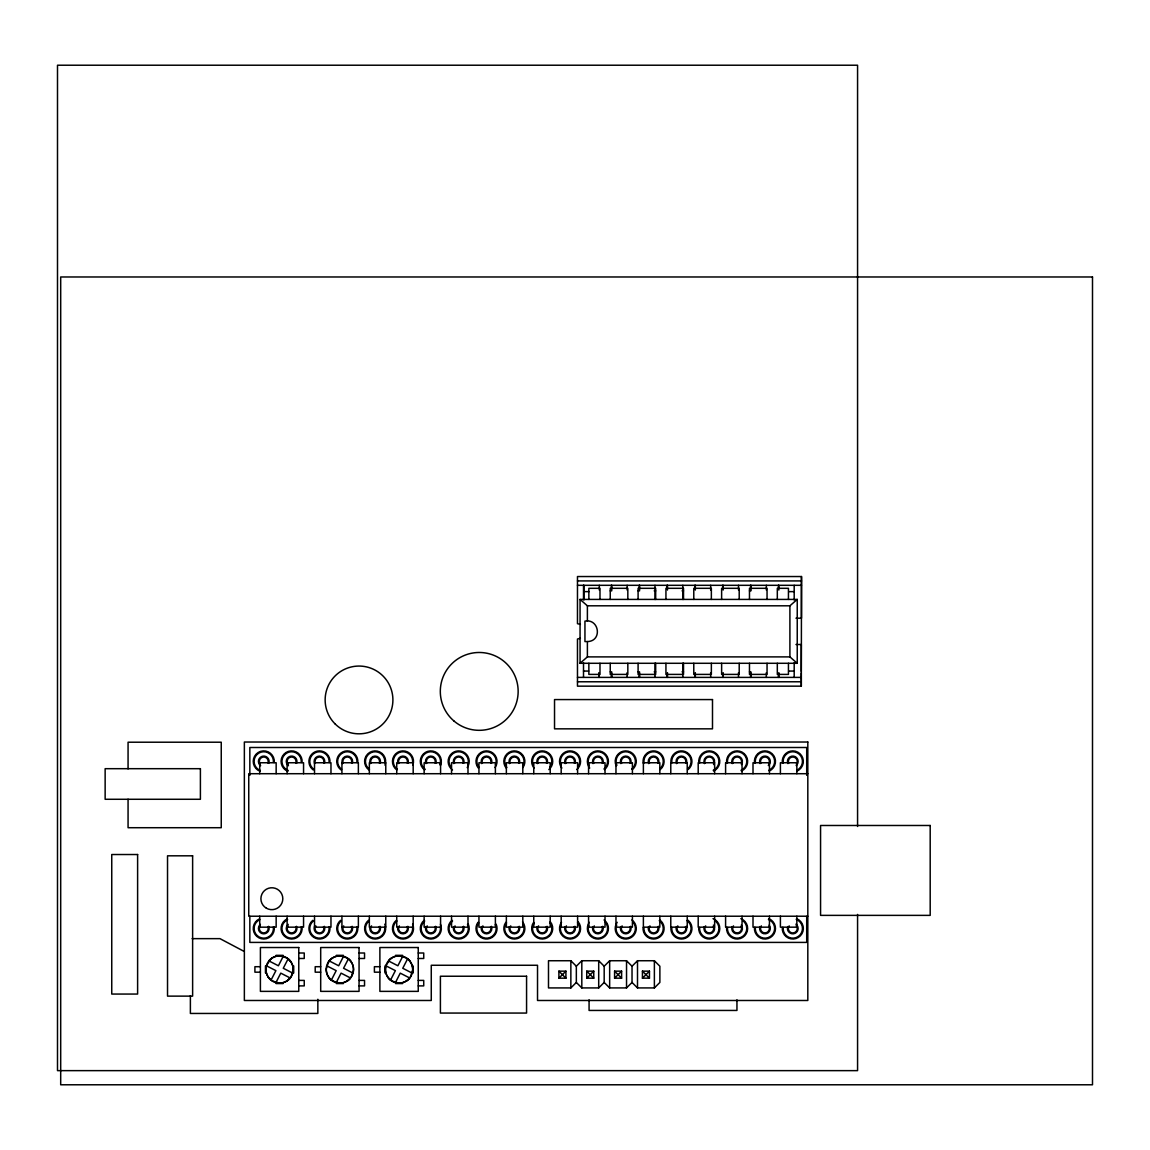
<?xml version="1.0" encoding="UTF-8"?>
<svg xmlns="http://www.w3.org/2000/svg" width="1150" height="1150" viewBox="0 0 1150 1150"><rect width="100%" height="100%" fill="white"/><g stroke="black" fill="none" stroke-linecap="round" stroke-linejoin="round"><path stroke-width="1.5" d="M801.262 671.37L801.306 644.503L795.973 644.503M580.405 624.407L577.473 623.674L577.473 576.538L801.492 576.538L801.306 686.162L577.473 686.162L577.473 639.026L580.405 638.293M328.411 962.176L326.298 968.889A13.599 13.599 0 0 0 329.877 978.664L332.594 980.936L339.308 983.049A13.599 13.599 0 0 0 349.082 979.469L351.354 976.753L353.467 970.039A13.599 13.599 0 0 0 349.887 960.264L347.171 957.993L340.457 955.88A13.599 13.599 0 0 0 328.411 962.176L330.683 959.445M271.127 979.958L275.899 970.643L266.541 965.856M283.202 956.412L278.401 965.77L269.1 960.997M275.971 982.517L280.772 973.144L290.088 977.917M288.046 958.971L283.274 968.271L292.632 973.072M331.416 979.958L336.188 970.643L326.83 965.856M343.491 956.412L338.689 965.77L329.389 960.997M336.274 982.517L341.076 973.144L350.376 977.917M348.335 958.971L343.562 968.271L352.935 973.072M390.612 979.958L395.384 970.643L386.026 965.856M402.687 956.412L397.886 965.77L388.585 960.997M395.471 982.517L400.257 973.144L409.573 977.917M407.531 958.971L402.759 968.271L412.131 973.072M558.9 978.176L565.915 971.161L558.9 971.161L558.9 978.176L565.915 978.176L565.915 971.161M576.337 966.23L570.86 960.739L548.492 960.739L548.492 987.922L570.86 987.922L576.337 982.445L576.337 966.23L581.814 960.739L598.704 960.739L604.181 966.23L604.181 982.445L609.658 987.922L626.534 987.922L632.026 982.445L632.026 966.23L637.503 960.739L654.379 960.739L659.87 966.23L659.87 982.445L654.379 987.922L637.503 987.922L632.026 982.445M586.744 978.176L593.759 971.161L586.744 971.161L586.744 978.176L593.759 978.176L593.759 971.161M604.181 966.23L609.658 960.739L626.534 960.739L632.026 966.23M576.337 982.445L581.814 987.922L598.704 987.922L604.181 982.445M614.589 978.176L621.604 971.161L614.589 971.161L614.589 978.176L621.604 978.176L621.604 971.161M642.433 978.176L649.448 971.161L642.433 971.161L642.433 978.176L649.448 978.176L649.448 971.161M269.143 960.581L271.803 958.18M287.371 980.734L290.016 978.334M329.432 960.581L332.091 958.18M347.659 980.734L350.319 978.334M388.628 960.581L391.287 958.18M406.856 980.734L409.501 978.334M580.06 663.291L587.391 656.894L789.906 656.894L797.238 663.291L797.238 599.423L580.06 599.423L580.06 663.291L797.238 663.291M580.06 599.423L587.391 605.806L789.906 605.806L797.238 599.423M587.391 641.571C602.514 641.326 599.409 618.398 584.947 621.129L584.947 641.571L587.391 641.571L587.391 656.894M577.473 580.923L801.492 580.923M577.473 585.307L801.492 585.307M610.247 590.87L611.714 590.87M638.092 590.87L639.558 590.87M654.206 590.87L655.673 590.87M682.051 590.87L683.517 590.87M749.469 590.87L750.936 590.87M583.941 591.632L589.059 591.632M789.087 591.632L794.19 591.632M795.973 618.197L801.492 618.197L801.492 576.538M583.51 671.068L588.628 671.068M789.087 671.068L794.19 671.068M610.247 671.844L611.714 671.844M638.092 671.844L639.558 671.844M654.206 671.844L655.673 671.844M682.051 671.844L683.517 671.844M749.469 671.844L750.936 671.844M577.473 677.393L801.306 677.393M577.473 681.777L801.306 681.777M807.818 773.706L248.745 773.706L248.745 916.219L807.818 916.219M192.122 938.644L219.981 938.644L243.656 951.165M298.756 953.005L304.247 953.005L304.247 958.482L298.756 958.482M359.059 953.005L364.536 953.005L364.536 958.482L359.059 958.482M418.241 953.005L423.732 953.005L423.732 958.482L418.241 958.482M276.058 955.334L283.116 955.334M336.346 955.334L343.404 955.334M395.543 955.334L402.601 955.334M260.389 966.704L254.912 966.704L254.912 972.181L260.389 972.181M320.692 966.704L315.201 966.704L315.201 972.181L320.692 972.181M379.874 966.704L374.397 966.704L374.397 972.181L379.874 972.181M298.756 980.404L304.247 980.404L304.247 985.895L298.756 985.895M359.059 980.404L364.536 980.404L364.536 985.895L359.059 985.895M418.241 980.404L423.732 980.404L423.732 985.895L418.241 985.895M276.058 983.566L283.116 983.566M336.346 983.566L343.404 983.566M395.543 983.566L402.601 983.566M642.433 971.161L649.448 978.176M614.589 971.161L621.604 978.176M586.744 971.161L593.759 978.176M558.9 971.161L565.915 978.176M407.948 959.014L410.349 961.673M387.794 977.241L390.195 979.886M348.752 959.014L351.152 961.673M328.598 977.241L330.999 979.886M288.463 959.014L290.864 961.673M268.309 977.241L270.71 979.886M801.262 673.009L801.306 686.162M857.569 826.462L857.569 65.219L57.5 65.219L57.5 1070.636L857.569 1070.636L857.569 914.437M806.711 775.344L806.711 747.5L249.838 747.5L249.838 775.344M806.711 916.306L806.711 942.411L249.838 942.411L249.838 916.306M796.849 773.706L796.849 762.752L780.404 762.752L780.404 773.706M796.849 916.219L796.849 927.173L780.404 927.173L780.404 916.219M794.19 585.307L794.19 599.984M794.19 662.716L794.19 677.393M789.906 605.806L789.906 656.894M788.44 599.423L788.44 588.311L777.314 588.311L777.314 599.423M788.44 663.291L788.44 674.403L777.314 674.403L777.314 663.291M778.852 585.307L778.852 590.051M778.852 672.649L778.852 677.393M778.406 585.307L778.406 588.857M778.406 673.857L778.406 677.393M769.451 773.706L769.451 762.752L753.006 762.752L753.006 773.706M769.451 916.219L769.451 927.173L753.006 927.173L753.006 916.219M767.05 599.423L767.05 588.311L749.469 588.311L749.469 599.423M767.05 663.291L767.05 674.403L749.469 674.403L749.469 663.291M766.346 585.307L766.346 590.051M766.346 672.649L766.346 677.393M751.008 585.307L751.008 590.051M751.008 672.649L751.008 677.393M750.562 585.307L750.562 588.857M750.562 673.857L750.562 677.393M742.038 773.706L742.038 762.752L725.592 762.752L725.592 773.706M742.038 916.219L742.038 927.173L725.592 927.173L725.592 916.219M739.206 599.423L739.206 588.311L721.625 588.311L721.625 599.423M739.206 663.291L739.206 674.403L721.625 674.403L721.625 663.291M738.516 585.307L738.516 590.051M738.516 672.649L738.516 677.393M736.949 999.824L736.949 1010.447L589.073 1010.447L589.073 999.824M723.163 585.307L723.163 590.051M723.163 672.649L723.163 677.393M722.717 585.307L722.717 588.857M722.717 673.857L722.717 677.393M714.639 773.706L714.639 762.752L698.194 762.752L698.194 773.706M714.639 916.219L714.639 927.173L698.194 927.173L698.194 916.219M711.361 599.423L711.361 588.311L693.781 588.311L693.781 599.423M711.361 663.291L711.361 674.403L693.781 674.403L693.781 663.291M710.671 585.307L710.671 590.051M710.671 672.649L710.671 677.393M695.319 585.307L695.319 590.051M695.319 672.649L695.319 677.393M694.873 585.307L694.873 588.857M694.873 673.857L694.873 677.393M687.226 773.706L687.226 762.752L670.781 762.752L670.781 773.706M687.226 916.219L687.226 927.173L670.781 927.173L670.781 916.219M683.517 599.423L683.517 588.311L665.936 588.311L665.936 599.423M683.517 663.291L683.517 674.403L665.936 674.403L665.936 663.291M682.827 585.307L682.827 599.481M682.827 663.234L682.827 677.393M667.474 585.307L667.474 590.051M667.474 672.649L667.474 677.393M667.043 585.307L667.043 588.857M667.043 673.857L667.043 677.393M659.827 773.706L659.827 762.752L643.382 762.752L643.382 773.706M659.827 916.219L659.827 927.173L643.382 927.173L643.382 916.219M655.673 599.423L655.673 588.311L638.092 588.311L638.092 599.423M655.673 663.291L655.673 674.403L638.092 674.403L638.092 663.291M654.982 585.307L654.982 599.481M654.982 663.234L654.982 677.393M654.379 960.739L654.379 987.922M639.63 585.307L639.63 590.051M639.63 672.649L639.63 677.393M639.199 585.307L639.199 588.857M639.199 673.857L639.199 677.393M637.503 960.739L637.503 987.922M632.414 773.706L632.414 762.752L615.969 762.752L615.969 773.706M632.414 916.219L632.414 927.173L615.969 927.173L615.969 916.219M627.828 599.423L627.828 588.311L610.247 588.311L610.247 599.423M627.828 663.291L627.828 674.403L610.247 674.403L610.247 663.291M627.138 585.307L627.138 590.051M627.138 672.649L627.138 677.393M626.534 960.739L626.534 987.922M611.786 585.307L611.786 590.051M611.786 672.649L611.786 677.393M611.354 585.307L611.354 588.857M611.354 673.857L611.354 677.393M609.658 960.739L609.658 987.922M605.015 773.706L605.015 762.752L588.57 762.752L588.57 773.706M605.015 916.219L605.015 927.173L588.57 927.173L588.57 916.219M599.984 599.423L599.984 588.311L588.857 588.311L588.857 599.423M599.984 663.291L599.984 674.403L588.857 674.403L588.857 663.291M599.294 585.307L599.294 590.051M599.294 673.857L599.294 677.393M598.848 672.649L598.848 677.393M598.704 960.739L598.704 987.922M587.391 605.806L587.391 621.129M583.941 585.307L583.941 599.984M583.51 585.307L583.51 599.481M583.51 662.716L583.51 677.393M581.814 960.739L581.814 987.922M577.602 773.706L577.602 762.752L561.171 762.752L561.171 773.706M577.602 916.219L577.602 927.173L561.171 927.173L561.171 916.219M570.86 960.739L570.86 987.922M550.203 773.706L550.203 762.752L533.758 762.752L533.758 773.706M550.203 916.219L550.203 927.173L533.758 927.173L533.758 916.219M522.804 773.706L522.804 762.752L506.359 762.752L506.359 773.706M522.804 916.219L522.804 927.173L506.359 927.173L506.359 916.219M495.391 773.706L495.391 762.752L478.946 762.752L478.946 773.706M495.391 916.219L495.391 927.173L478.946 927.173L478.946 916.219M467.993 773.706L467.993 762.752L451.548 762.752L451.548 773.706M467.993 916.219L467.993 927.173L451.548 927.173L451.548 916.219M440.579 773.706L440.579 762.752L424.134 762.752L424.134 773.706M440.579 916.219L440.579 927.173L424.134 927.173L424.134 916.219M413.181 773.706L413.181 762.752L396.736 762.752L396.736 773.706M413.181 916.219L413.181 927.173L396.736 927.173L396.736 916.219M413.181 965.928L413.181 972.986M385.768 773.706L385.768 762.752L369.337 762.752L369.337 773.706M385.768 916.219L385.768 927.173L369.337 927.173L369.337 916.219M384.948 965.928L384.948 972.986M358.369 773.706L358.369 762.752L341.924 762.752L341.924 773.706M358.369 916.219L358.369 927.173L341.924 927.173L341.924 916.219M330.97 773.706L330.97 762.752L314.525 762.752L314.525 773.706M330.97 916.219L330.97 927.173L314.525 927.173L314.525 916.219M317.846 999.278L317.846 1013.452L190.382 1013.452L190.382 995.641M303.557 773.706L303.557 762.752L287.112 762.752L287.112 773.706M303.557 916.219L303.557 927.173L287.112 927.173L287.112 916.219M293.696 965.928L293.696 972.986M276.158 773.706L276.158 762.752L259.713 762.752L259.713 773.706M276.158 916.219L276.158 927.173L259.713 927.173L259.713 916.219M265.463 965.928L265.463 972.986M128.067 768.919L128.067 742.21L221.246 742.21L221.246 827.712L128.067 827.712L128.067 799.207M783.236 762.967A9.689 9.689 0 0 1 790.438 752.028A9.689 9.689 0 0 1 801.938 758.253A9.689 9.689 0 0 1 796.749 770.27M648.715 763.6A5.333 5.333 0 0 1 653.43 756.096A5.333 5.333 0 0 1 658.562 763.327M313.777 769.278A9.689 9.689 0 0 1 315.502 752.589A9.689 9.689 0 0 1 329.087 762.421M788.727 763.241A4.456 4.456 0 0 1 793.256 757.002A4.456 4.456 0 0 1 796.404 764.046M313.274 769.968A10.537 10.537 0 0 1 315.143 751.812A10.537 10.537 0 0 1 329.935 762.508M787.923 763.6A5.333 5.333 0 0 1 790.194 756.772A5.333 5.333 0 0 1 797.209 758.439A5.333 5.333 0 0 1 796.159 765.569M315.387 763.241A4.456 4.456 0 0 1 319.326 756.973A4.456 4.456 0 0 1 323.61 763.011M451.159 767.539A9.689 9.689 0 0 1 457.139 751.87A9.689 9.689 0 0 1 467.719 764.879M426.765 763.241A4.456 4.456 0 0 1 430.704 756.973A4.456 4.456 0 0 1 434.988 763.011M425.155 769.278A9.689 9.689 0 0 1 422.51 756.456A9.689 9.689 0 0 1 435.059 752.718A9.689 9.689 0 0 1 439.875 764.879M561.2 765.383A9.689 9.689 0 0 1 571.033 751.798A9.689 9.689 0 0 1 577.889 767.107M593.817 763.241A4.456 4.456 0 0 1 597.77 756.973A4.456 4.456 0 0 1 602.054 763.011M561.876 768.071A10.537 10.537 0 0 1 563.399 753.25A10.537 10.537 0 0 1 578.22 754.788A10.537 10.537 0 0 1 576.696 769.594M506.187 768.071A10.537 10.537 0 0 1 507.021 753.868A10.537 10.537 0 0 1 521.252 753.466A10.537 10.537 0 0 1 522.891 767.596M478.342 768.071A10.537 10.537 0 0 1 479.176 753.868A10.537 10.537 0 0 1 493.408 753.466A10.537 10.537 0 0 1 495.046 767.596M424.652 769.968A10.537 10.537 0 0 1 421.791 756.024A10.537 10.537 0 0 1 435.433 751.956A10.537 10.537 0 0 1 440.666 765.181M341.119 769.968A10.537 10.537 0 0 1 342.988 751.812A10.537 10.537 0 0 1 357.779 762.508M260.015 771.262A10.537 10.537 0 0 1 253.632 758.54A10.537 10.537 0 0 1 265.751 751.079A10.537 10.537 0 0 1 274.246 762.508M288.161 770.471A9.689 9.689 0 0 1 282.296 758.77A9.689 9.689 0 0 1 293.437 751.913A9.689 9.689 0 0 1 301.243 762.421M314.582 763.6A5.333 5.333 0 0 1 319.298 756.096A5.333 5.333 0 0 1 324.429 763.327M288.147 764.232A4.456 4.456 0 0 1 290.907 757.031A4.456 4.456 0 0 1 295.766 763.011M425.96 763.6A5.333 5.333 0 0 1 430.675 756.096A5.333 5.333 0 0 1 435.807 763.327M260.303 764.232A4.456 4.456 0 0 1 263.062 757.031A4.456 4.456 0 0 1 267.936 763.011M287.859 771.262A10.537 10.537 0 0 1 281.477 758.54A10.537 10.537 0 0 1 293.595 751.079A10.537 10.537 0 0 1 302.091 762.508M368.963 769.968A10.537 10.537 0 0 1 366.103 756.024A10.537 10.537 0 0 1 379.744 751.956A10.537 10.537 0 0 1 384.977 765.181M396.808 769.968A10.537 10.537 0 0 1 393.947 756.024A10.537 10.537 0 0 1 407.589 751.956A10.537 10.537 0 0 1 412.821 765.181M452.496 769.968A10.537 10.537 0 0 1 450.139 755.248A10.537 10.537 0 0 1 464.844 752.891A10.537 10.537 0 0 1 467.202 767.596M324.314 926.311A5.333 5.333 0 0 1 319.599 933.814A5.333 5.333 0 0 1 314.467 926.584M323.524 926.67A4.456 4.456 0 0 1 318.996 932.923A4.456 4.456 0 0 1 315.848 925.879M296.47 926.311A5.333 5.333 0 0 1 294.199 933.139A5.333 5.333 0 0 1 287.198 931.471A5.333 5.333 0 0 1 288.248 924.356M295.679 926.67A4.456 4.456 0 0 1 291.151 932.923A4.456 4.456 0 0 1 288.003 925.879M274.174 926.814A10.537 10.537 0 0 1 266.34 938.702A10.537 10.537 0 0 1 253.819 931.931A10.537 10.537 0 0 1 259.469 918.879M273.326 926.958A9.689 9.689 0 0 1 266.124 937.883A9.689 9.689 0 0 1 254.61 931.658A9.689 9.689 0 0 1 259.814 919.641M268.626 926.311A5.333 5.333 0 0 1 266.354 933.139A5.333 5.333 0 0 1 259.354 931.471A5.333 5.333 0 0 1 260.403 924.356M440.393 926.958A9.689 9.689 0 0 1 427.369 937.538A9.689 9.689 0 0 1 424.724 920.977M435.692 926.311A5.333 5.333 0 0 1 430.977 933.814A5.333 5.333 0 0 1 425.845 926.584M522.531 921.84A10.537 10.537 0 0 1 521.683 936.057A10.537 10.537 0 0 1 507.466 936.445A10.537 10.537 0 0 1 505.827 922.314M523.192 924.528A9.689 9.689 0 0 1 513.36 938.127A9.689 9.689 0 0 1 506.518 922.803M519.225 926.311A5.333 5.333 0 0 1 514.51 933.814A5.333 5.333 0 0 1 509.378 926.584M518.42 926.67A4.456 4.456 0 0 1 513.906 932.923A4.456 4.456 0 0 1 510.744 925.879M629.798 926.67A4.456 4.456 0 0 1 625.269 932.923A4.456 4.456 0 0 1 622.121 925.879M630.602 926.311A5.333 5.333 0 0 1 625.887 933.814A5.333 5.333 0 0 1 620.756 926.584M534.031 768.071A10.537 10.537 0 0 1 535.555 753.25A10.537 10.537 0 0 1 550.376 754.788A10.537 10.537 0 0 1 548.852 769.594M643.181 763.097A10.537 10.537 0 0 1 657.326 751.583A10.537 10.537 0 0 1 660.215 769.594M616.113 765.727A10.537 10.537 0 0 1 620.612 752.229A10.537 10.537 0 0 1 634.455 755.521A10.537 10.537 0 0 1 632.371 769.594M726.699 763.097A10.537 10.537 0 0 1 734.534 751.209A10.537 10.537 0 0 1 747.054 757.979A10.537 10.537 0 0 1 741.405 771.046M546.264 926.67A4.456 4.456 0 0 1 541.751 932.923A4.456 4.456 0 0 1 538.588 925.879M547.069 926.311A5.333 5.333 0 0 1 542.354 933.814A5.333 5.333 0 0 1 537.223 926.584M633.247 922.372A9.689 9.689 0 0 1 627.268 938.055A9.689 9.689 0 0 1 616.688 925.031M577.559 922.372A9.689 9.689 0 0 1 571.579 938.055A9.689 9.689 0 0 1 560.999 925.031M605.403 922.372A9.689 9.689 0 0 1 599.423 938.055A9.689 9.689 0 0 1 588.843 925.031M768.401 919.439A9.689 9.689 0 0 1 774.266 931.141A9.689 9.689 0 0 1 763.126 937.997A9.689 9.689 0 0 1 755.32 927.489M769.091 925.132A5.333 5.333 0 0 1 765.799 933.757A5.333 5.333 0 0 1 759.963 926.584M769.019 926.67A4.456 4.456 0 0 1 764.491 932.923A4.456 4.456 0 0 1 761.343 925.879M356.859 926.958A9.689 9.689 0 0 1 343.85 937.538A9.689 9.689 0 0 1 341.191 920.977M352.159 926.311A5.333 5.333 0 0 1 347.444 933.814A5.333 5.333 0 0 1 342.312 926.584M351.368 926.67A4.456 4.456 0 0 1 346.84 932.923A4.456 4.456 0 0 1 343.692 925.879M384.704 926.958A9.689 9.689 0 0 1 371.68 937.538A9.689 9.689 0 0 1 369.035 920.977M380.003 926.311A5.333 5.333 0 0 1 375.288 933.814A5.333 5.333 0 0 1 370.156 926.584M379.213 926.67A4.456 4.456 0 0 1 374.684 932.923A4.456 4.456 0 0 1 371.536 925.879M329.015 926.958A9.689 9.689 0 0 1 316.006 937.538A9.689 9.689 0 0 1 313.346 920.977M329.849 926.814A10.537 10.537 0 0 1 315.704 938.328A10.537 10.537 0 0 1 312.814 920.316M796.548 918.649A10.537 10.537 0 0 1 802.93 931.371A10.537 10.537 0 0 1 790.798 938.831A10.537 10.537 0 0 1 782.316 927.403M796.246 919.439A9.689 9.689 0 0 1 802.111 931.141A9.689 9.689 0 0 1 790.97 937.997A9.689 9.689 0 0 1 783.164 927.489M795.915 924.169A5.333 5.333 0 0 1 797.367 931.227A5.333 5.333 0 0 1 790.467 933.283A5.333 5.333 0 0 1 787.807 926.584M796.246 925.678A4.456 4.456 0 0 1 795.901 931.687A4.456 4.456 0 0 1 789.878 931.859A4.456 4.456 0 0 1 789.188 925.879M267.835 926.67A4.456 4.456 0 0 1 263.307 932.923A4.456 4.456 0 0 1 260.159 925.879M302.004 926.814A10.537 10.537 0 0 1 294.184 938.702A10.537 10.537 0 0 1 281.649 931.931A10.537 10.537 0 0 1 287.313 918.879M384.761 924.183A10.537 10.537 0 0 1 380.262 937.696A10.537 10.537 0 0 1 366.419 934.389A10.537 10.537 0 0 1 368.489 920.316M412.606 924.183A10.537 10.537 0 0 1 408.106 937.696A10.537 10.537 0 0 1 394.263 934.389A10.537 10.537 0 0 1 396.333 920.316M468.28 924.183A10.537 10.537 0 0 1 463.795 937.696A10.537 10.537 0 0 1 449.952 934.389A10.537 10.537 0 0 1 452.022 920.316M550.376 921.84A10.537 10.537 0 0 1 549.527 936.057A10.537 10.537 0 0 1 535.311 936.445A10.537 10.537 0 0 1 533.672 922.314M659.755 919.957A10.537 10.537 0 0 1 657.872 938.098A10.537 10.537 0 0 1 643.094 927.403M631.911 919.957A10.537 10.537 0 0 1 634.268 934.663A10.537 10.537 0 0 1 619.562 937.02A10.537 10.537 0 0 1 617.191 922.314M687.599 919.957A10.537 10.537 0 0 1 685.716 938.098A10.537 10.537 0 0 1 670.939 927.403M740.859 918.649A10.537 10.537 0 0 1 747.241 931.371A10.537 10.537 0 0 1 735.109 938.831A10.537 10.537 0 0 1 726.628 927.403M768.703 918.649A10.537 10.537 0 0 1 775.086 931.371A10.537 10.537 0 0 1 762.953 938.831A10.537 10.537 0 0 1 754.472 927.403M713.014 918.649A10.537 10.537 0 0 1 719.397 931.371A10.537 10.537 0 0 1 707.279 938.831A10.537 10.537 0 0 1 698.783 927.403M604.066 919.957A10.537 10.537 0 0 1 606.424 934.663A10.537 10.537 0 0 1 591.718 937.02A10.537 10.537 0 0 1 589.361 922.314M578.22 921.84A10.537 10.537 0 0 1 577.372 936.057A10.537 10.537 0 0 1 563.155 936.445A10.537 10.537 0 0 1 561.516 922.314M496.124 924.183A10.537 10.537 0 0 1 485.429 938.961A10.537 10.537 0 0 1 477.983 922.314M440.45 924.183A10.537 10.537 0 0 1 435.951 937.696A10.537 10.537 0 0 1 422.107 934.389A10.537 10.537 0 0 1 424.177 920.316M357.693 926.814A10.537 10.537 0 0 1 343.534 938.328A10.537 10.537 0 0 1 340.644 920.316M301.171 926.958A9.689 9.689 0 0 1 293.969 937.883A9.689 9.689 0 0 1 282.454 931.658A9.689 9.689 0 0 1 287.658 919.641M782.388 763.097A10.537 10.537 0 0 1 790.223 751.209A10.537 10.537 0 0 1 802.743 757.979A10.537 10.537 0 0 1 797.094 771.046M671.859 762.967A9.689 9.689 0 0 1 684.868 752.373A9.689 9.689 0 0 1 687.527 768.947M671.011 763.097A10.537 10.537 0 0 1 685.17 751.583A10.537 10.537 0 0 1 688.059 769.594M644.014 762.967A9.689 9.689 0 0 1 657.024 752.373A9.689 9.689 0 0 1 659.683 768.947M342.427 763.6A5.333 5.333 0 0 1 347.142 756.096A5.333 5.333 0 0 1 352.274 763.327M343.232 763.241A4.456 4.456 0 0 1 347.171 756.973A4.456 4.456 0 0 1 351.454 763.011M699.703 762.967A9.689 9.689 0 0 1 706.905 752.028A9.689 9.689 0 0 1 718.419 758.253A9.689 9.689 0 0 1 713.216 770.27M704.404 763.6A5.333 5.333 0 0 1 709.809 756.125A5.333 5.333 0 0 1 713.575 764.549M705.194 763.241A4.456 4.456 0 0 1 709.133 756.973A4.456 4.456 0 0 1 713.431 763.011M727.548 762.967A9.689 9.689 0 0 1 734.749 752.028A9.689 9.689 0 0 1 746.264 758.253A9.689 9.689 0 0 1 741.06 770.27M732.234 763.6A5.333 5.333 0 0 1 737.653 756.125A5.333 5.333 0 0 1 741.419 764.549M733.039 763.241A4.456 4.456 0 0 1 736.977 756.973A4.456 4.456 0 0 1 741.276 763.011M687.096 920.647A9.689 9.689 0 0 1 685.371 937.322A9.689 9.689 0 0 1 671.787 927.489M686.291 926.311A5.333 5.333 0 0 1 681.562 933.814A5.333 5.333 0 0 1 676.444 926.584M685.486 926.67A4.456 4.456 0 0 1 680.958 932.923A4.456 4.456 0 0 1 677.81 925.879M538.128 763.241A4.456 4.456 0 0 1 542.081 756.973A4.456 4.456 0 0 1 546.365 763.011M397.311 769.278A9.689 9.689 0 0 1 399.021 752.589A9.689 9.689 0 0 1 412.62 762.421M398.116 763.6A5.333 5.333 0 0 1 402.831 756.096A5.333 5.333 0 0 1 407.963 763.327M398.921 763.241A4.456 4.456 0 0 1 402.859 756.973A4.456 4.456 0 0 1 407.143 763.011M616.889 765.383A9.689 9.689 0 0 1 621.014 752.962A9.689 9.689 0 0 1 633.751 755.996A9.689 9.689 0 0 1 631.839 768.947M620.871 763.6A5.333 5.333 0 0 1 625.586 756.096A5.333 5.333 0 0 1 630.717 763.327M621.661 763.241A4.456 4.456 0 0 1 625.6 756.973A4.456 4.456 0 0 1 629.898 763.011M370.271 763.6A5.333 5.333 0 0 1 374.986 756.096A5.333 5.333 0 0 1 380.118 763.327M369.466 769.278A9.689 9.689 0 0 1 371.177 752.589A9.689 9.689 0 0 1 384.776 762.421M371.076 763.241A4.456 4.456 0 0 1 375.015 756.973A4.456 4.456 0 0 1 379.299 763.011M288.478 765.742A5.333 5.333 0 0 1 287.04 758.684A5.333 5.333 0 0 1 293.94 756.628A5.333 5.333 0 0 1 296.585 763.327M565.182 763.6A5.333 5.333 0 0 1 569.897 756.096A5.333 5.333 0 0 1 575.029 763.327M260.317 770.471A9.689 9.689 0 0 1 254.452 758.77A9.689 9.689 0 0 1 265.592 751.913A9.689 9.689 0 0 1 273.398 762.421M260.647 765.742A5.333 5.333 0 0 1 259.196 758.684A5.333 5.333 0 0 1 266.096 756.628A5.333 5.333 0 0 1 268.741 763.327M482.454 763.241A4.456 4.456 0 0 1 486.393 756.973A4.456 4.456 0 0 1 490.676 763.011M481.649 763.6A5.333 5.333 0 0 1 486.364 756.096A5.333 5.333 0 0 1 491.496 763.327M479.004 767.539A9.689 9.689 0 0 1 484.984 751.87A9.689 9.689 0 0 1 495.564 764.879M510.284 763.241A4.456 4.456 0 0 1 514.237 756.973A4.456 4.456 0 0 1 518.521 763.011M509.493 763.6A5.333 5.333 0 0 1 514.208 756.096A5.333 5.333 0 0 1 519.34 763.327M506.848 767.539A9.689 9.689 0 0 1 512.828 751.87A9.689 9.689 0 0 1 523.408 764.879M754.544 763.097A10.537 10.537 0 0 1 762.378 751.209A10.537 10.537 0 0 1 774.899 757.979A10.537 10.537 0 0 1 769.249 771.046M698.855 763.097A10.537 10.537 0 0 1 706.689 751.209A10.537 10.537 0 0 1 719.21 757.979A10.537 10.537 0 0 1 713.561 771.046M589.72 768.071A10.537 10.537 0 0 1 591.244 753.25A10.537 10.537 0 0 1 606.064 754.788A10.537 10.537 0 0 1 604.541 769.594M677.35 763.241A4.456 4.456 0 0 1 681.289 756.973A4.456 4.456 0 0 1 685.587 763.011M676.559 763.6A5.333 5.333 0 0 1 681.274 756.096A5.333 5.333 0 0 1 686.406 763.327M453.804 763.6A5.333 5.333 0 0 1 458.519 756.096A5.333 5.333 0 0 1 463.651 763.327M454.609 763.241A4.456 4.456 0 0 1 458.548 756.973A4.456 4.456 0 0 1 462.832 763.011M341.622 769.278A9.689 9.689 0 0 1 343.347 752.589A9.689 9.689 0 0 1 356.931 762.421M589.044 765.383A9.689 9.689 0 0 1 593.17 752.962A9.689 9.689 0 0 1 605.906 755.996A9.689 9.689 0 0 1 603.994 768.947M755.392 762.967A9.689 9.689 0 0 1 762.594 752.028A9.689 9.689 0 0 1 774.108 758.253A9.689 9.689 0 0 1 768.904 770.27M760.078 763.6A5.333 5.333 0 0 1 762.349 756.772A5.333 5.333 0 0 1 769.364 758.439A5.333 5.333 0 0 1 768.315 765.569M760.883 763.241A4.456 4.456 0 0 1 765.411 757.002A4.456 4.456 0 0 1 768.559 764.046M565.973 763.241A4.456 4.456 0 0 1 569.926 756.973A4.456 4.456 0 0 1 574.209 763.011M649.506 763.241A4.456 4.456 0 0 1 653.444 756.973A4.456 4.456 0 0 1 657.742 763.011M533.356 765.383A9.689 9.689 0 0 1 543.202 751.798A9.689 9.689 0 0 1 550.045 767.107M537.337 763.6A5.333 5.333 0 0 1 542.053 756.096A5.333 5.333 0 0 1 547.184 763.327M602.758 926.311A5.333 5.333 0 0 1 598.043 933.814A5.333 5.333 0 0 1 592.911 926.584M601.953 926.67A4.456 4.456 0 0 1 597.425 932.923A4.456 4.456 0 0 1 594.277 925.879M574.914 926.311A5.333 5.333 0 0 1 570.199 933.814A5.333 5.333 0 0 1 565.067 926.584M574.109 926.67A4.456 4.456 0 0 1 569.581 932.923A4.456 4.456 0 0 1 566.433 925.879M714.941 920.647A9.689 9.689 0 0 1 713.216 937.322A9.689 9.689 0 0 1 699.631 927.489M713.402 925.132A5.333 5.333 0 0 1 710.111 933.757A5.333 5.333 0 0 1 704.289 926.584M713.331 926.67A4.456 4.456 0 0 1 708.803 932.923A4.456 4.456 0 0 1 705.654 925.879M742.785 920.647A9.689 9.689 0 0 1 741.06 937.322A9.689 9.689 0 0 1 727.476 927.489M741.247 925.132A5.333 5.333 0 0 1 737.955 933.757A5.333 5.333 0 0 1 732.119 926.584M741.175 926.67A4.456 4.456 0 0 1 736.647 932.923A4.456 4.456 0 0 1 733.499 925.879M549.714 922.372A9.689 9.689 0 0 1 548.938 935.439A9.689 9.689 0 0 1 535.857 935.812A9.689 9.689 0 0 1 534.348 922.803M467.518 924.528A9.689 9.689 0 0 1 463.378 936.948A9.689 9.689 0 0 1 450.656 933.915A9.689 9.689 0 0 1 452.568 920.977M495.348 924.528A9.689 9.689 0 0 1 485.516 938.127A9.689 9.689 0 0 1 478.673 922.803M491.381 926.311A5.333 5.333 0 0 1 486.666 933.814A5.333 5.333 0 0 1 481.534 926.584M490.576 926.67A4.456 4.456 0 0 1 486.062 932.923A4.456 4.456 0 0 1 482.899 925.879M593.026 763.6A5.333 5.333 0 0 1 597.741 756.096A5.333 5.333 0 0 1 602.873 763.327M434.901 926.67A4.456 4.456 0 0 1 430.373 932.923A4.456 4.456 0 0 1 427.211 925.879M412.548 926.958A9.689 9.689 0 0 1 399.524 937.538A9.689 9.689 0 0 1 396.879 920.977M407.848 926.311A5.333 5.333 0 0 1 403.132 933.814A5.333 5.333 0 0 1 398.001 926.584M657.642 926.67A4.456 4.456 0 0 1 653.114 932.923A4.456 4.456 0 0 1 649.966 925.879M407.057 926.67A4.456 4.456 0 0 1 402.529 932.923A4.456 4.456 0 0 1 399.381 925.879M463.536 926.311A5.333 5.333 0 0 1 458.821 933.814A5.333 5.333 0 0 1 453.689 926.584M659.252 920.647A9.689 9.689 0 0 1 657.527 937.322A9.689 9.689 0 0 1 643.942 927.489M462.731 926.67A4.456 4.456 0 0 1 458.217 932.923A4.456 4.456 0 0 1 455.055 925.879M658.447 926.311A5.333 5.333 0 0 1 653.732 933.814A5.333 5.333 0 0 1 648.6 926.584M266.627 965.396L266.009 968.889A13.599 13.599 0 0 0 269.574 978.664L272.306 980.936L279.019 983.049A13.599 13.599 0 0 0 288.779 979.469L291.065 976.753L293.164 970.039A13.599 13.599 0 0 0 289.599 960.264L286.882 957.993L280.169 955.88A13.599 13.599 0 0 0 270.394 959.445L266.627 965.396M386.113 965.396L385.494 968.889A13.599 13.599 0 0 0 389.059 978.664L391.791 980.936L398.504 983.049A13.599 13.599 0 0 0 408.264 979.469L410.55 976.753L412.663 970.039A13.599 13.599 0 0 0 409.084 960.264L406.367 957.993L399.654 955.88A13.599 13.599 0 0 0 389.879 959.445L386.113 965.396M1092.5 276.978L60.691 276.978L60.691 1084.781L1092.5 1084.781L1092.5 276.978M712.497 699.574L554.53 699.574L554.53 728.841L712.497 728.841L712.497 699.574M807.818 742.023L244.361 742.023L244.361 1000.486L431.264 1000.486L431.264 965.267L537.524 965.267L537.524 1000.486L807.818 1000.486L807.818 742.023M200.402 768.689L105.139 768.689L105.139 799.279L200.402 799.279L200.402 768.689M930.192 825.484L820.568 825.484L820.568 915.371L930.192 915.371L930.192 825.484M137.612 854.522L111.751 854.522L111.751 994.06L137.612 994.06L137.612 854.522M192.625 855.816L167.526 855.816L167.526 996.13L192.625 996.13L192.625 855.816M298.77 947.528L260.403 947.528L260.403 991.372L298.77 991.372L298.77 947.528M359.059 947.528L320.692 947.528L320.692 991.372L359.059 991.372L359.059 947.528M418.255 947.528L379.888 947.528L379.888 991.372L418.255 991.372L418.255 947.528M526.571 976.235L440.407 976.235L440.407 1013.064L526.571 1013.064L526.571 976.235M453.79 720.849A38.913 38.913 0 0 0 517.457 698.711A38.913 38.913 0 0 0 466.454 654.637A38.913 38.913 0 0 0 453.79 720.849M335.081 723.896A33.867 33.867 0 0 0 391.747 708.702A33.867 33.867 0 0 0 350.261 667.216A33.867 33.867 0 0 0 335.081 723.896M392.222 981.324A13.699 13.699 0 0 0 412.764 969.45A13.699 13.699 0 0 0 392.222 957.591A13.699 13.699 0 0 0 392.222 981.324M333.026 981.324A13.699 13.699 0 0 0 353.567 969.45A13.699 13.699 0 0 0 333.026 957.591A13.699 13.699 0 0 0 333.026 981.324M272.723 981.324A13.699 13.699 0 0 0 293.279 969.45A13.699 13.699 0 0 0 272.723 957.591A13.699 13.699 0 0 0 272.723 981.324M266.369 908.198A10.968 10.968 0 0 0 282.814 898.711A10.968 10.968 0 0 0 266.369 889.223A10.968 10.968 0 0 0 266.369 908.198"/></g></svg>
